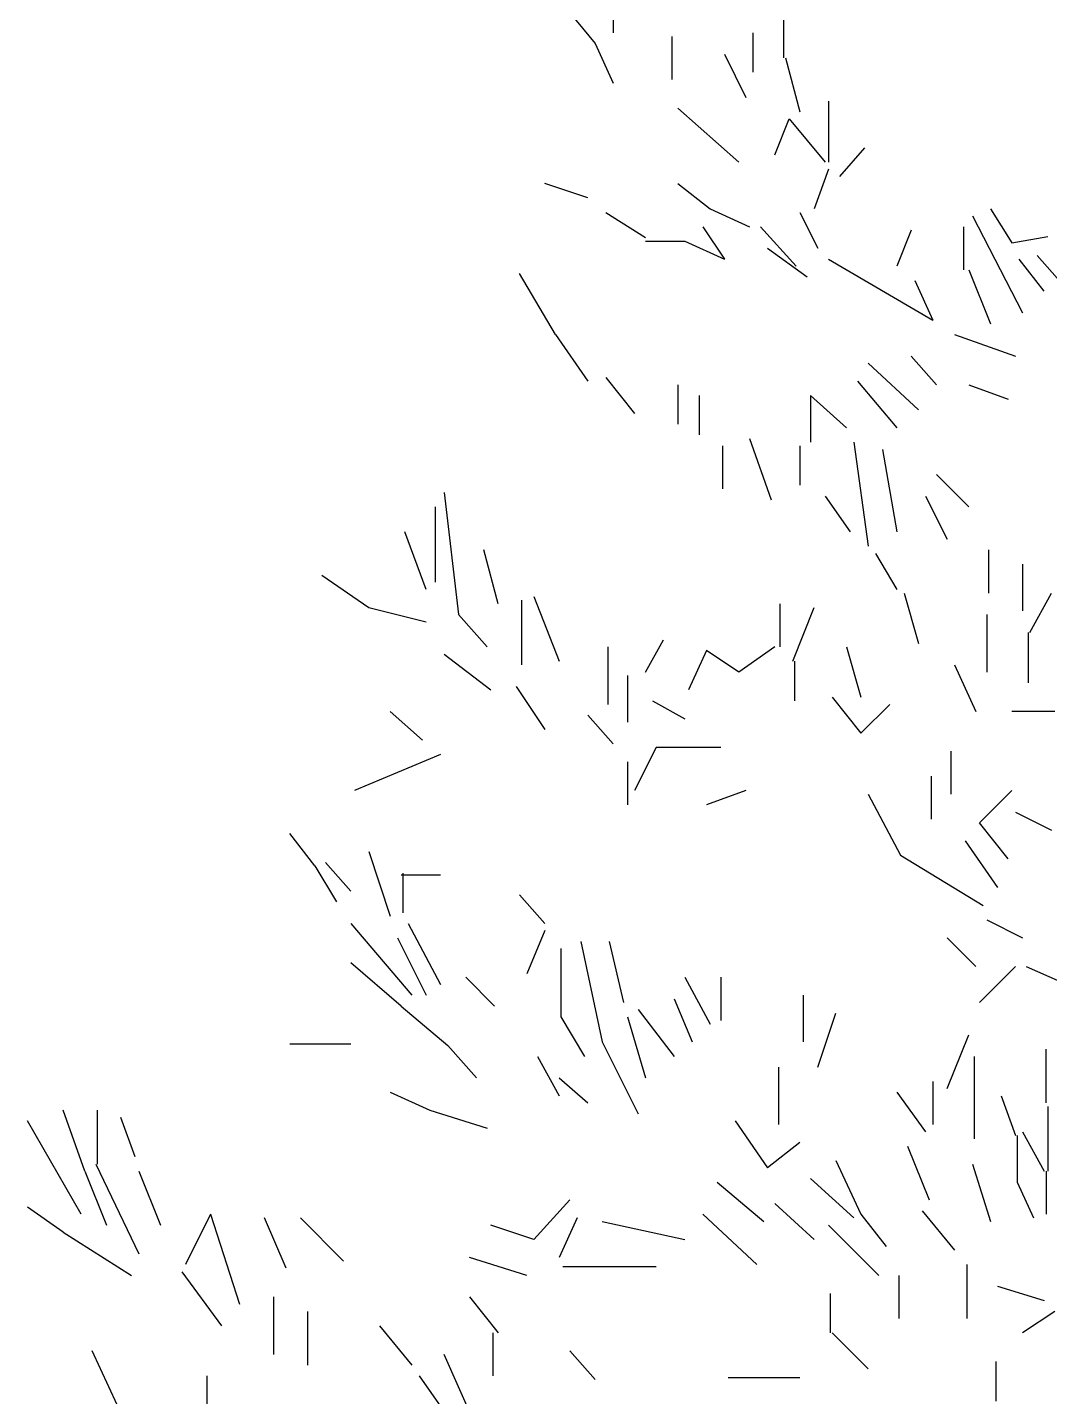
# Model space of a CAD drawing. Header units: metres. Extents: x -3.9 to 3.3, y 0 to 12.9.
# Drawn here: x -3.415 to -1.75, y 3.774 to 6.006 of the extents above; entities that cross this region are included whole.
import ezdxf

# ---------------------------------------------------------------- set-up
doc = ezdxf.new("R2010")
doc.units = ezdxf.units.M
doc.header["$LTSCALE"] = 0.2

msp = doc.modelspace()

# ---------------------------------------------------------------- linework, layer by layer
at = {"linetype": 'Continuous'}
for p, q in [((-2.5954, 6.108), (-2.4901, 5.9793)), ((-2.5954, 6.108), (-2.4901, 5.9793)), ((-2.5954, 6.108), (-2.4901, 5.9793)), ((-2.5954, 6.108), (-2.4901, 5.9793)), ((-2.4608, 6.0787), (-2.4608, 5.9968)), ((-2.1829, 5.9558), (-2.1829, 6.0261)), ((-2.3643, 5.9207), (-2.3643, 5.991)), ((-2.3643, 5.9207), (-2.3643, 5.991)), ((-2.2326, 5.9324), (-2.2326, 5.9968)), ((-2.2326, 5.9324), (-2.2326, 5.9968)), ((-2.2326, 5.9324), (-2.2326, 5.9968)), ((-2.4901, 5.9793), (-2.4608, 5.9149)), ((-2.4901, 5.9793), (-2.4608, 5.9149)), ((-2.4901, 5.9793), (-2.4608, 5.9149)), ((-2.4901, 5.9793), (-2.4608, 5.9149)), ((-2.2794, 5.9617), (-2.2443, 5.8915)), ((-2.2794, 5.9617), (-2.2443, 5.8915)), ((-2.2794, 5.9617), (-2.2443, 5.8915)), ((-2.2794, 5.9617), (-2.2443, 5.8915)), ((-2.2794, 5.9617), (-2.2443, 5.8915)), ((-2.1799, 5.9558), (-2.1565, 5.8681)), ((-2.1799, 5.9558), (-2.1565, 5.8681)), ((-2.3555, 5.8739), (-2.256, 5.7861)), ((-2.3555, 5.8739), (-2.256, 5.7861)), ((-2.1097, 5.8856), (-2.1097, 5.7861)), ((-2.1097, 5.8856), (-2.1097, 5.7861)), ((-2.1097, 5.8856), (-2.1097, 5.7861)), ((-2.1975, 5.7978), (-2.1741, 5.8564)), ((-2.1975, 5.7978), (-2.1741, 5.8564)), ((-2.1975, 5.7978), (-2.1741, 5.8564)), ((-2.1741, 5.8564), (-2.1156, 5.7861)), ((-2.1741, 5.8564), (-2.1156, 5.7861)), ((-2.1741, 5.8564), (-2.1156, 5.7861)), ((-2.0512, 5.8095), (-2.0921, 5.7627)), ((-2.0512, 5.8095), (-2.0921, 5.7627)), ((-2.0512, 5.8095), (-2.0921, 5.7627)), ((-2.0512, 5.8095), (-2.0921, 5.7627)), ((-2.0512, 5.8095), (-2.0921, 5.7627)), ((-2.0512, 5.8095), (-2.0921, 5.7627)), ((-2.0512, 5.8095), (-2.0921, 5.7627)), ((-2.1097, 5.7744), (-2.1331, 5.7101)), ((-2.5018, 5.7276), (-2.572, 5.751)), ((-2.5018, 5.7276), (-2.572, 5.751)), ((-2.3555, 5.751), (-2.3028, 5.7101)), ((-2.3555, 5.751), (-2.3028, 5.7101)), ((-2.3555, 5.751), (-2.3028, 5.7101)), ((-2.3555, 5.751), (-2.3028, 5.7101)), ((-2.3555, 5.751), (-2.3028, 5.7101)), ((-2.3555, 5.751), (-2.3028, 5.7101)), ((-2.3555, 5.751), (-2.3028, 5.7101)), ((-2.4725, 5.7042), (-2.4082, 5.6632)), ((-2.4725, 5.7042), (-2.4082, 5.6632)), ((-2.4725, 5.7042), (-2.4082, 5.6632)), ((-2.4725, 5.7042), (-2.4082, 5.6632)), ((-2.4725, 5.7042), (-2.4082, 5.6632)), ((-2.4725, 5.7042), (-2.4082, 5.6632)), ((-2.4725, 5.7042), (-2.4082, 5.6632)), ((-2.4725, 5.7042), (-2.4082, 5.6632)), ((-2.4725, 5.7042), (-2.4082, 5.6632)), ((-2.4725, 5.7042), (-2.4082, 5.6632)), ((-2.4725, 5.7042), (-2.4082, 5.6632)), ((-2.4725, 5.7042), (-2.4082, 5.6632)), ((-2.3028, 5.7101), (-2.2385, 5.6808)), ((-2.3028, 5.7101), (-2.2385, 5.6808)), ((-2.3028, 5.7101), (-2.2385, 5.6808)), ((-2.1565, 5.7042), (-2.1273, 5.6457)), ((-2.1565, 5.7042), (-2.1273, 5.6457)), ((-1.8756, 5.6984), (-1.7937, 5.5403)), ((-1.8756, 5.6984), (-1.7937, 5.5403)), ((-1.8756, 5.6984), (-1.7937, 5.5403)), ((-1.8756, 5.6984), (-1.7937, 5.5403)), ((-1.8756, 5.6984), (-1.7937, 5.5403)), ((-1.8756, 5.6984), (-1.7937, 5.5403)), ((-1.8756, 5.6984), (-1.7937, 5.5403)), ((-1.8756, 5.6984), (-1.7937, 5.5403)), ((-1.8756, 5.6984), (-1.7937, 5.5403)), ((-1.8756, 5.6984), (-1.7937, 5.5403)), ((-1.8756, 5.6984), (-1.7937, 5.5403)), ((-1.8756, 5.6984), (-1.7937, 5.5403)), ((-1.8756, 5.6984), (-1.7937, 5.5403)), ((-1.8463, 5.7101), (-1.8112, 5.6545)), ((-1.8463, 5.7101), (-1.8112, 5.6545)), ((-1.8463, 5.7101), (-1.8112, 5.6545)), ((-1.8463, 5.7101), (-1.8112, 5.6545)), ((-2.3145, 5.6808), (-2.2794, 5.6281)), ((-2.3145, 5.6808), (-2.2794, 5.6281)), ((-2.3145, 5.6808), (-2.2794, 5.6281)), ((-2.3145, 5.6808), (-2.2794, 5.6281)), ((-2.3145, 5.6808), (-2.2794, 5.6281)), ((-2.1624, 5.6164), (-2.2209, 5.6808)), ((-2.1624, 5.6164), (-2.2209, 5.6808)), ((-1.9751, 5.6749), (-1.9985, 5.6164)), ((-1.9751, 5.6749), (-1.9985, 5.6164)), ((-1.9751, 5.6749), (-1.9985, 5.6164)), ((-1.8902, 5.6808), (-1.8902, 5.6106)), ((-1.8902, 5.6808), (-1.8902, 5.6106)), ((-1.8902, 5.6808), (-1.8902, 5.6106)), ((-1.8902, 5.6808), (-1.8902, 5.6106)), ((-1.8902, 5.6808), (-1.8902, 5.6106)), ((-1.8902, 5.6808), (-1.8902, 5.6106)), ((-2.4082, 5.6574), (-2.3438, 5.6574)), ((-2.4082, 5.6574), (-2.3438, 5.6574)), ((-2.4082, 5.6574), (-2.3438, 5.6574)), ((-2.3438, 5.6574), (-2.2794, 5.6281)), ((-2.3438, 5.6574), (-2.2794, 5.6281)), ((-2.3438, 5.6574), (-2.2794, 5.6281)), ((-2.2092, 5.6457), (-2.1448, 5.5989)), ((-2.2092, 5.6457), (-2.1448, 5.5989)), ((-1.8112, 5.6545), (-1.7527, 5.6647)), ((-1.8112, 5.6545), (-1.7527, 5.6647)), ((-1.8112, 5.6545), (-1.7527, 5.6647)), ((-1.8112, 5.6545), (-1.7527, 5.6647)), ((-2.1097, 5.6281), (-1.94, 5.5286)), ((-2.1097, 5.6281), (-1.94, 5.5286)), ((-1.7586, 5.5755), (-1.7995, 5.6281)), ((-1.7586, 5.5755), (-1.7995, 5.6281)), ((-1.7703, 5.634), (-1.6825, 5.5345)), ((-1.7703, 5.634), (-1.6825, 5.5345)), ((-2.5545, 5.5052), (-2.613, 5.6047)), ((-2.5545, 5.5052), (-2.613, 5.6047)), ((-2.5545, 5.5052), (-2.613, 5.6047)), ((-1.8815, 5.6106), (-1.8463, 5.5228)), ((-1.9693, 5.593), (-1.94, 5.5286)), ((-1.9693, 5.593), (-1.94, 5.5286)), ((-1.9693, 5.593), (-1.94, 5.5286)), ((-2.5545, 5.5052), (-2.5018, 5.4292)), ((-2.5545, 5.5052), (-2.5018, 5.4292)), ((-2.5545, 5.5052), (-2.5018, 5.4292)), ((-2.5545, 5.5052), (-2.5018, 5.4292)), ((-2.5545, 5.5052), (-2.5018, 5.4292)), ((-2.5545, 5.5052), (-2.5018, 5.4292)), ((-2.5545, 5.5052), (-2.5018, 5.4292)), ((-2.5545, 5.5052), (-2.5018, 5.4292)), ((-1.9049, 5.5052), (-1.8054, 5.4701)), ((-1.9341, 5.4233), (-1.9751, 5.4701)), ((-2.0453, 5.4584), (-1.9634, 5.3823)), ((-2.0453, 5.4584), (-1.9634, 5.3823)), ((-2.0453, 5.4584), (-1.9634, 5.3823)), ((-2.0453, 5.4584), (-1.9634, 5.3823)), ((-2.4725, 5.435), (-2.4257, 5.3765)), ((-2.4725, 5.435), (-2.4257, 5.3765)), ((-2.4725, 5.435), (-2.4257, 5.3765)), ((-2.4725, 5.435), (-2.4257, 5.3765)), ((-2.4725, 5.435), (-2.4257, 5.3765)), ((-2.4725, 5.435), (-2.4257, 5.3765)), ((-2.4725, 5.435), (-2.4257, 5.3765)), ((-2.4725, 5.435), (-2.4257, 5.3765)), ((-2.3555, 5.4233), (-2.3555, 5.3589)), ((-2.3555, 5.4233), (-2.3555, 5.3589)), ((-2.0629, 5.4292), (-1.9985, 5.3531)), ((-1.8815, 5.4233), (-1.8171, 5.3999)), ((-2.3204, 5.4057), (-2.3204, 5.3414)), ((-2.3204, 5.4057), (-2.3204, 5.3414)), ((-2.3204, 5.4057), (-2.3204, 5.3414)), ((-2.139, 5.4057), (-2.0804, 5.3531)), ((-2.139, 5.4057), (-2.0804, 5.3531)), ((-2.139, 5.4057), (-2.139, 5.3297)), ((-2.139, 5.4057), (-2.139, 5.3297)), ((-2.2385, 5.3355), (-2.2033, 5.236)), ((-2.2823, 5.3238), (-2.2823, 5.2536)), ((-2.1565, 5.3238), (-2.1565, 5.2594)), ((-2.1565, 5.3238), (-2.1565, 5.2594)), ((-2.1565, 5.3238), (-2.1565, 5.2594)), ((-2.0687, 5.3297), (-2.0453, 5.16)), ((-2.0687, 5.3297), (-2.0453, 5.16)), ((-2.0219, 5.318), (-1.9985, 5.1834)), ((-1.9341, 5.277), (-1.8815, 5.2243)), ((-1.9341, 5.277), (-1.8815, 5.2243)), ((-1.9341, 5.277), (-1.8815, 5.2243)), ((-1.9341, 5.277), (-1.8815, 5.2243)), ((-1.9341, 5.277), (-1.8815, 5.2243)), ((-1.9341, 5.277), (-1.8815, 5.2243)), ((-1.9341, 5.277), (-1.8815, 5.2243)), ((-1.9341, 5.277), (-1.8815, 5.2243)), ((-1.9341, 5.277), (-1.8815, 5.2243)), ((-1.9341, 5.277), (-1.8815, 5.2243)), ((-1.9341, 5.277), (-1.8815, 5.2243)), ((-1.9341, 5.277), (-1.8815, 5.2243)), ((-2.7359, 5.2477), (-2.7125, 5.0488)), ((-2.7359, 5.2477), (-2.7125, 5.0488)), ((-2.7505, 5.2243), (-2.7505, 5.1014)), ((-2.1156, 5.2419), (-2.0746, 5.1834)), ((-2.1156, 5.2419), (-2.0746, 5.1834)), ((-2.1156, 5.2419), (-2.0746, 5.1834)), ((-1.9517, 5.2419), (-1.9166, 5.1717)), ((-1.9517, 5.2419), (-1.9166, 5.1717)), ((-1.9517, 5.2419), (-1.9166, 5.1717)), ((-1.9517, 5.2419), (-1.9166, 5.1717)), ((-1.9517, 5.2419), (-1.9166, 5.1717)), ((-1.9517, 5.2419), (-1.9166, 5.1717)), ((-1.9517, 5.2419), (-1.9166, 5.1717)), ((-1.9517, 5.2419), (-1.9166, 5.1717)), ((-2.7651, 5.0897), (-2.8002, 5.1834)), ((-2.6481, 5.0663), (-2.6715, 5.1541)), ((-2.6481, 5.0663), (-2.6715, 5.1541)), ((-2.6481, 5.0663), (-2.6715, 5.1541)), ((-2.6481, 5.0663), (-2.6715, 5.1541)), ((-1.8493, 5.1541), (-1.8493, 5.0839)), ((-1.8493, 5.1541), (-1.8493, 5.0839)), ((-2.0336, 5.1483), (-1.9985, 5.0897)), ((-2.9349, 5.1131), (-2.8588, 5.0605)), ((-2.9349, 5.1131), (-2.8588, 5.0605)), ((-2.9349, 5.1131), (-2.8588, 5.0605)), ((-1.7937, 5.1307), (-1.7937, 5.0546)), ((-1.7937, 5.1307), (-1.7937, 5.0546)), ((-1.7937, 5.1307), (-1.7937, 5.0546)), ((-1.7937, 5.1307), (-1.7937, 5.0546)), ((-1.7937, 5.1307), (-1.7937, 5.0546)), ((-2.6101, 5.0722), (-2.6101, 4.9668)), ((-2.6101, 5.0722), (-2.6101, 4.9668)), ((-2.6101, 5.0722), (-2.6101, 4.9668)), ((-2.6101, 5.0722), (-2.6101, 4.9668)), ((-2.5896, 5.078), (-2.5486, 4.9727)), ((-2.5896, 5.078), (-2.5486, 4.9727)), ((-2.5896, 5.078), (-2.5486, 4.9727)), ((-2.5896, 5.078), (-2.5486, 4.9727)), ((-2.1887, 4.9961), (-2.1887, 5.0663)), ((-2.1887, 4.9961), (-2.1887, 5.0663)), ((-1.9868, 5.0839), (-1.9634, 5.0019)), ((-1.9868, 5.0839), (-1.9634, 5.0019)), ((-1.9868, 5.0839), (-1.9634, 5.0019)), ((-1.9868, 5.0839), (-1.9634, 5.0019)), ((-1.9868, 5.0839), (-1.9634, 5.0019)), ((-1.9868, 5.0839), (-1.9634, 5.0019)), ((-1.9868, 5.0839), (-1.9634, 5.0019)), ((-1.9868, 5.0839), (-1.9634, 5.0019)), ((-1.9868, 5.0839), (-1.9634, 5.0019)), ((-1.782, 5.0195), (-1.7469, 5.0839)), ((-2.8588, 5.0605), (-2.7651, 5.0371)), ((-2.8588, 5.0605), (-2.7651, 5.0371)), ((-2.8588, 5.0605), (-2.7651, 5.0371)), ((-2.7125, 5.0488), (-2.6657, 4.9961)), ((-2.7125, 5.0488), (-2.6657, 4.9961)), ((-2.1682, 4.9727), (-2.1331, 5.0605)), ((-2.1682, 4.9727), (-2.1331, 5.0605)), ((-2.1682, 4.9727), (-2.1331, 5.0605)), ((-2.1682, 4.9727), (-2.1331, 5.0605)), ((-2.1682, 4.9727), (-2.1331, 5.0605)), ((-1.8522, 5.0488), (-1.8522, 4.9551)), ((-1.8522, 5.0488), (-1.8522, 4.9551)), ((-2.4082, 4.9551), (-2.3789, 5.0078)), ((-2.4082, 4.9551), (-2.3789, 5.0078)), ((-2.4082, 4.9551), (-2.3789, 5.0078)), ((-2.4082, 4.9551), (-2.3789, 5.0078)), ((-2.4082, 4.9551), (-2.3789, 5.0078)), ((-2.4082, 4.9551), (-2.3789, 5.0078)), ((-2.4082, 4.9551), (-2.3789, 5.0078)), ((-2.4082, 4.9551), (-2.3789, 5.0078)), ((-2.4082, 4.9551), (-2.3789, 5.0078)), ((-2.4082, 4.9551), (-2.3789, 5.0078)), ((-2.4082, 4.9551), (-2.3789, 5.0078)), ((-2.4082, 4.9551), (-2.3789, 5.0078)), ((-2.4082, 4.9551), (-2.3789, 5.0078)), ((-2.4082, 4.9551), (-2.3789, 5.0078)), ((-1.7849, 5.0195), (-1.7849, 4.9376)), ((-1.7849, 5.0195), (-1.7849, 4.9376)), ((-1.7849, 5.0195), (-1.7849, 4.9376)), ((-2.7359, 4.9844), (-2.6598, 4.9259)), ((-2.7359, 4.9844), (-2.6598, 4.9259)), ((-2.4696, 4.9961), (-2.4696, 4.9025)), ((-2.4696, 4.9961), (-2.4696, 4.9025)), ((-2.4696, 4.9961), (-2.4696, 4.9025)), ((-2.4696, 4.9961), (-2.4696, 4.9025)), ((-2.3087, 4.9902), (-2.3379, 4.9259)), ((-2.256, 4.9551), (-2.3087, 4.9902)), ((-2.1975, 4.9961), (-2.256, 4.9551)), ((-2.1975, 4.9961), (-2.256, 4.9551)), ((-2.1975, 4.9961), (-2.256, 4.9551)), ((-2.1975, 4.9961), (-2.256, 4.9551)), ((-2.0804, 4.9961), (-2.057, 4.9142)), ((-2.0804, 4.9961), (-2.057, 4.9142)), ((-2.0804, 4.9961), (-2.057, 4.9142)), ((-2.0804, 4.9961), (-2.057, 4.9142)), ((-2.0804, 4.9961), (-2.057, 4.9142)), ((-2.0804, 4.9961), (-2.057, 4.9142)), ((-2.0804, 4.9961), (-2.057, 4.9142)), ((-2.0804, 4.9961), (-2.057, 4.9142)), ((-2.0804, 4.9961), (-2.057, 4.9142)), ((-2.0804, 4.9961), (-2.057, 4.9142)), ((-2.1653, 4.9727), (-2.1653, 4.9083)), ((-2.1653, 4.9727), (-2.1653, 4.9083)), ((-2.1653, 4.9727), (-2.1653, 4.9083)), ((-1.9049, 4.9668), (-1.8698, 4.8908)), ((-1.9049, 4.9668), (-1.8698, 4.8908)), ((-1.9049, 4.9668), (-1.8698, 4.8908)), ((-2.6188, 4.9317), (-2.572, 4.8615)), ((-2.4374, 4.9493), (-2.4374, 4.8732)), ((-2.4374, 4.9493), (-2.4374, 4.8732)), ((-2.1038, 4.9142), (-2.057, 4.8556)), ((-2.8237, 4.8908), (-2.771, 4.8439)), ((-2.8237, 4.8908), (-2.771, 4.8439)), ((-2.8237, 4.8908), (-2.771, 4.8439)), ((-2.8237, 4.8908), (-2.771, 4.8439)), ((-2.8237, 4.8908), (-2.771, 4.8439)), ((-2.3965, 4.9083), (-2.3438, 4.879)), ((-2.3965, 4.9083), (-2.3438, 4.879)), ((-2.057, 4.8556), (-2.0102, 4.9025)), ((-1.741, 4.8908), (-1.8112, 4.8908)), ((-2.5018, 4.8849), (-2.4608, 4.8381)), ((-2.5018, 4.8849), (-2.4608, 4.8381)), ((-2.5018, 4.8849), (-2.4608, 4.8381)), ((-2.7417, 4.8205), (-2.8822, 4.762)), ((-2.7417, 4.8205), (-2.8822, 4.762)), ((-2.3906, 4.8322), (-2.4257, 4.762)), ((-2.3906, 4.8322), (-2.4257, 4.762)), ((-2.3906, 4.8322), (-2.4257, 4.762)), ((-2.3906, 4.8322), (-2.4257, 4.762)), ((-2.3906, 4.8322), (-2.4257, 4.762)), ((-2.2853, 4.8322), (-2.3906, 4.8322)), ((-2.2853, 4.8322), (-2.3906, 4.8322)), ((-2.2853, 4.8322), (-2.3906, 4.8322)), ((-2.2853, 4.8322), (-2.3906, 4.8322)), ((-2.2853, 4.8322), (-2.3906, 4.8322)), ((-1.9107, 4.8264), (-1.9107, 4.7562)), ((-1.9107, 4.8264), (-1.9107, 4.7562)), ((-1.9107, 4.8264), (-1.9107, 4.7562)), ((-1.9107, 4.8264), (-1.9107, 4.7562)), ((-1.9107, 4.8264), (-1.9107, 4.7562)), ((-1.9107, 4.8264), (-1.9107, 4.7562)), ((-2.4374, 4.8088), (-2.4374, 4.7386)), ((-2.4374, 4.8088), (-2.4374, 4.7386)), ((-2.4374, 4.8088), (-2.4374, 4.7386)), ((-2.4374, 4.8088), (-2.4374, 4.7386)), ((-2.4374, 4.8088), (-2.4374, 4.7386)), ((-1.9429, 4.7854), (-1.9429, 4.7152)), ((-1.9429, 4.7854), (-1.9429, 4.7152)), ((-1.9429, 4.7854), (-1.9429, 4.7152)), ((-1.9429, 4.7854), (-1.9429, 4.7152)), ((-2.2443, 4.762), (-2.3087, 4.7386)), ((-2.2443, 4.762), (-2.3087, 4.7386)), ((-2.0453, 4.7562), (-1.9927, 4.6567)), ((-2.0453, 4.7562), (-1.9927, 4.6567)), ((-2.0453, 4.7562), (-1.9927, 4.6567)), ((-1.8112, 4.762), (-1.8639, 4.7093)), ((-1.8171, 4.6508), (-1.8639, 4.7093)), ((-1.8171, 4.6508), (-1.8639, 4.7093)), ((-1.8171, 4.6508), (-1.8639, 4.7093)), ((-1.8171, 4.6508), (-1.8639, 4.7093)), ((-1.8171, 4.6508), (-1.8639, 4.7093)), ((-1.8171, 4.6508), (-1.8639, 4.7093)), ((-1.8171, 4.6508), (-1.8639, 4.7093)), ((-1.8171, 4.6508), (-1.8639, 4.7093)), ((-1.8171, 4.6508), (-1.8639, 4.7093)), ((-1.8171, 4.6508), (-1.8639, 4.7093)), ((-1.8054, 4.7269), (-1.7469, 4.6976)), ((-2.9466, 4.6391), (-2.9875, 4.6918)), ((-2.9466, 4.6391), (-2.9875, 4.6918)), ((-2.9466, 4.6391), (-2.9875, 4.6918)), ((-1.8873, 4.6801), (-1.8346, 4.604)), ((-1.8873, 4.6801), (-1.8346, 4.604)), ((-1.8873, 4.6801), (-1.8346, 4.604)), ((-1.8873, 4.6801), (-1.8346, 4.604)), ((-1.8873, 4.6801), (-1.8346, 4.604)), ((-1.8873, 4.6801), (-1.8346, 4.604)), ((-1.8873, 4.6801), (-1.8346, 4.604)), ((-1.8873, 4.6801), (-1.8346, 4.604)), ((-1.8873, 4.6801), (-1.8346, 4.604)), ((-1.8873, 4.6801), (-1.8346, 4.604)), ((-2.929, 4.645), (-2.888, 4.5981)), ((-2.8588, 4.6625), (-2.8237, 4.5572)), ((-1.9927, 4.6567), (-1.8581, 4.5747)), ((-1.9927, 4.6567), (-1.8581, 4.5747)), ((-1.9927, 4.6567), (-1.8581, 4.5747)), ((-2.9466, 4.6391), (-2.9115, 4.5806)), ((-2.8061, 4.6245), (-2.7417, 4.6245)), ((-2.8061, 4.6245), (-2.7417, 4.6245)), ((-2.8061, 4.6245), (-2.7417, 4.6245)), ((-2.8061, 4.6245), (-2.7417, 4.6245)), ((-2.8032, 4.6274), (-2.8032, 4.563)), ((-2.8032, 4.6274), (-2.8032, 4.563)), ((-2.8032, 4.6274), (-2.8032, 4.563)), ((-2.613, 4.5923), (-2.572, 4.5455)), ((-2.613, 4.5923), (-2.572, 4.5455)), ((-2.613, 4.5923), (-2.572, 4.5455)), ((-2.888, 4.5455), (-2.7885, 4.4284)), ((-2.888, 4.5455), (-2.7885, 4.4284)), ((-2.888, 4.5455), (-2.7885, 4.4284)), ((-2.7944, 4.5455), (-2.7417, 4.446)), ((-2.7944, 4.5455), (-2.7417, 4.446)), ((-2.572, 4.5338), (-2.6013, 4.4635)), ((-2.572, 4.5338), (-2.6013, 4.4635)), ((-2.572, 4.5338), (-2.6013, 4.4635)), ((-2.572, 4.5338), (-2.6013, 4.4635)), ((-2.572, 4.5338), (-2.6013, 4.4635)), ((-1.8522, 4.5513), (-1.7937, 4.5221)), ((-2.812, 4.5221), (-2.7651, 4.4284)), ((-2.812, 4.5221), (-2.7651, 4.4284)), ((-2.812, 4.5221), (-2.7651, 4.4284)), ((-2.5135, 4.5162), (-2.4784, 4.3524)), ((-2.5135, 4.5162), (-2.4784, 4.3524)), ((-2.5135, 4.5162), (-2.4784, 4.3524)), ((-2.5135, 4.5162), (-2.4784, 4.3524)), ((-2.4433, 4.4167), (-2.4667, 4.5162)), ((-1.9166, 4.5221), (-1.8698, 4.4753)), ((-1.9166, 4.5221), (-1.8698, 4.4753)), ((-1.9166, 4.5221), (-1.8698, 4.4753)), ((-1.9166, 4.5221), (-1.8698, 4.4753)), ((-1.9166, 4.5221), (-1.8698, 4.4753)), ((-1.9166, 4.5221), (-1.8698, 4.4753)), ((-2.5457, 4.5045), (-2.5457, 4.3933)), ((-2.5457, 4.5045), (-2.5457, 4.3933)), ((-2.8061, 4.4109), (-2.888, 4.4811)), ((-2.8061, 4.4109), (-2.888, 4.4811)), ((-1.8054, 4.4753), (-1.8639, 4.4167)), ((-1.8054, 4.4753), (-1.8639, 4.4167)), ((-1.8054, 4.4753), (-1.8639, 4.4167)), ((-1.8054, 4.4753), (-1.8639, 4.4167)), ((-1.8054, 4.4753), (-1.8639, 4.4167)), ((-1.8054, 4.4753), (-1.8639, 4.4167)), ((-1.8054, 4.4753), (-1.8639, 4.4167)), ((-1.8054, 4.4753), (-1.8639, 4.4167)), ((-1.7878, 4.4753), (-1.6825, 4.4284)), ((-1.7878, 4.4753), (-1.6825, 4.4284)), ((-1.7878, 4.4753), (-1.6825, 4.4284)), ((-2.7008, 4.4577), (-2.654, 4.4109)), ((-2.7008, 4.4577), (-2.654, 4.4109)), ((-2.7008, 4.4577), (-2.654, 4.4109)), ((-2.7008, 4.4577), (-2.654, 4.4109)), ((-2.7008, 4.4577), (-2.654, 4.4109)), ((-2.7008, 4.4577), (-2.654, 4.4109)), ((-2.3438, 4.4577), (-2.3028, 4.3816)), ((-2.3438, 4.4577), (-2.3028, 4.3816)), ((-2.2853, 4.4577), (-2.2853, 4.3875)), ((-2.2853, 4.4577), (-2.2853, 4.3875)), ((-2.3613, 4.4226), (-2.3321, 4.3524)), ((-2.3613, 4.4226), (-2.3321, 4.3524)), ((-2.3613, 4.4226), (-2.3321, 4.3524)), ((-2.3613, 4.4226), (-2.3321, 4.3524)), ((-2.1507, 4.3524), (-2.1507, 4.4284)), ((-2.8061, 4.4109), (-2.73, 4.3465)), ((-2.8061, 4.4109), (-2.73, 4.3465)), ((-2.8061, 4.4109), (-2.73, 4.3465)), ((-2.8061, 4.4109), (-2.73, 4.3465)), ((-2.8061, 4.4109), (-2.73, 4.3465)), ((-2.8061, 4.4109), (-2.73, 4.3465)), ((-2.8061, 4.4109), (-2.73, 4.3465)), ((-2.4199, 4.405), (-2.3613, 4.3289)), ((-2.4199, 4.405), (-2.3613, 4.3289)), ((-2.4199, 4.405), (-2.3613, 4.3289)), ((-2.4199, 4.405), (-2.3613, 4.3289)), ((-2.4199, 4.405), (-2.3613, 4.3289)), ((-2.1273, 4.3114), (-2.098, 4.3992)), ((-2.1273, 4.3114), (-2.098, 4.3992)), ((-2.5457, 4.3933), (-2.5076, 4.3289)), ((-2.5457, 4.3933), (-2.5076, 4.3289)), ((-2.4374, 4.3933), (-2.4082, 4.2938)), ((-2.4374, 4.3933), (-2.4082, 4.2938)), ((-2.4784, 4.3524), (-2.4199, 4.2353)), ((-1.9166, 4.2763), (-1.8815, 4.3641)), ((-2.9875, 4.3494), (-2.888, 4.3494)), ((-2.9875, 4.3494), (-2.888, 4.3494)), ((-2.9875, 4.3494), (-2.888, 4.3494)), ((-2.9875, 4.3494), (-2.888, 4.3494)), ((-2.73, 4.3465), (-2.6832, 4.2938)), ((-2.73, 4.3465), (-2.6832, 4.2938)), ((-2.73, 4.3465), (-2.6832, 4.2938)), ((-2.73, 4.3465), (-2.6832, 4.2938)), ((-2.73, 4.3465), (-2.6832, 4.2938)), ((-2.73, 4.3465), (-2.6832, 4.2938)), ((-2.73, 4.3465), (-2.6832, 4.2938)), ((-2.73, 4.3465), (-2.6832, 4.2938)), ((-2.5837, 4.3289), (-2.5486, 4.2646)), ((-2.5837, 4.3289), (-2.5486, 4.2646)), ((-2.5837, 4.3289), (-2.5486, 4.2646)), ((-1.8727, 4.3289), (-1.8727, 4.1943)), ((-1.7556, 4.2529), (-1.7556, 4.3407)), ((-1.7556, 4.2529), (-1.7556, 4.3407)), ((-2.1916, 4.3114), (-2.1916, 4.2178)), ((-2.5486, 4.2938), (-2.5018, 4.2529)), ((-1.94, 4.288), (-1.94, 4.2178)), ((-1.94, 4.288), (-1.94, 4.2178)), ((-1.94, 4.288), (-1.94, 4.2178)), ((-2.8237, 4.2704), (-2.7593, 4.2412)), ((-2.8237, 4.2704), (-2.7593, 4.2412)), ((-2.8237, 4.2704), (-2.7593, 4.2412)), ((-2.8237, 4.2704), (-2.7593, 4.2412)), ((-2.8237, 4.2704), (-2.7593, 4.2412)), ((-2.8237, 4.2704), (-2.7593, 4.2412)), ((-1.9985, 4.2704), (-1.9517, 4.2061)), ((-1.8288, 4.2646), (-1.8054, 4.2002)), ((-3.3211, 4.1417), (-3.3562, 4.2412)), ((-3.3211, 4.1417), (-3.3562, 4.2412)), ((-3.3211, 4.1417), (-3.3562, 4.2412)), ((-3.3211, 4.1417), (-3.3562, 4.2412)), ((-3.3211, 4.1417), (-3.3562, 4.2412)), ((-3.3006, 4.1534), (-3.3006, 4.2412)), ((-3.3006, 4.1534), (-3.3006, 4.2412)), ((-2.7593, 4.2412), (-2.6657, 4.2119)), ((-2.7593, 4.2412), (-2.6657, 4.2119)), ((-2.7593, 4.2412), (-2.6657, 4.2119)), ((-2.7593, 4.2412), (-2.6657, 4.2119)), ((-2.7593, 4.2412), (-2.6657, 4.2119)), ((-2.7593, 4.2412), (-2.6657, 4.2119)), ((-2.7593, 4.2412), (-2.6657, 4.2119)), ((-2.7593, 4.2412), (-2.6657, 4.2119)), ((-2.7593, 4.2412), (-2.6657, 4.2119)), ((-1.7527, 4.247), (-1.7527, 4.1417)), ((-1.7527, 4.247), (-1.7527, 4.1417)), ((-3.3269, 4.0715), (-3.4147, 4.2236)), ((-3.3269, 4.0715), (-3.4147, 4.2236)), ((-3.3269, 4.0715), (-3.4147, 4.2236)), ((-3.3269, 4.0715), (-3.4147, 4.2236)), ((-3.3269, 4.0715), (-3.4147, 4.2236)), ((-3.2392, 4.1651), (-3.2626, 4.2295)), ((-3.2392, 4.1651), (-3.2626, 4.2295)), ((-3.2392, 4.1651), (-3.2626, 4.2295)), ((-3.2392, 4.1651), (-3.2626, 4.2295)), ((-3.2392, 4.1651), (-3.2626, 4.2295)), ((-2.2619, 4.2236), (-2.2092, 4.1475)), ((-2.2619, 4.2236), (-2.2092, 4.1475)), ((-2.2619, 4.2236), (-2.2092, 4.1475)), ((-2.2619, 4.2236), (-2.2092, 4.1475)), ((-1.8025, 4.2002), (-1.8025, 4.1241)), ((-1.8025, 4.2002), (-1.8025, 4.1241)), ((-1.8025, 4.2002), (-1.8025, 4.1241)), ((-1.7937, 4.2061), (-1.7586, 4.1417)), ((-1.7937, 4.2061), (-1.7586, 4.1417)), ((-1.7937, 4.2061), (-1.7586, 4.1417)), ((-1.7937, 4.2061), (-1.7586, 4.1417)), ((-2.1565, 4.1885), (-2.2092, 4.1475)), ((-2.1565, 4.1885), (-2.2092, 4.1475)), ((-1.981, 4.1826), (-1.9459, 4.0949)), ((-1.981, 4.1826), (-1.9459, 4.0949)), ((-1.981, 4.1826), (-1.9459, 4.0949)), ((-3.3035, 4.1534), (-3.2333, 4.0071)), ((-3.3035, 4.1534), (-3.2333, 4.0071)), ((-3.3035, 4.1534), (-3.2333, 4.0071)), ((-3.3035, 4.1534), (-3.2333, 4.0071)), ((-3.3035, 4.1534), (-3.2333, 4.0071)), ((-2.098, 4.1592), (-2.057, 4.0715)), ((-2.098, 4.1592), (-2.057, 4.0715)), ((-1.8756, 4.1534), (-1.8463, 4.0597)), ((-3.3211, 4.1417), (-3.286, 4.0539)), ((-3.3211, 4.1417), (-3.286, 4.0539)), ((-3.2333, 4.1417), (-3.1982, 4.0539)), ((-3.2333, 4.1417), (-3.1982, 4.0539)), ((-3.2333, 4.1417), (-3.1982, 4.0539)), ((-3.2333, 4.1417), (-3.1982, 4.0539)), ((-3.2333, 4.1417), (-3.1982, 4.0539)), ((-3.2333, 4.1417), (-3.1982, 4.0539)), ((-2.139, 4.13), (-2.0687, 4.0656)), ((-2.139, 4.13), (-2.0687, 4.0656)), ((-2.139, 4.13), (-2.0687, 4.0656)), ((-2.139, 4.13), (-2.0687, 4.0656)), ((-2.139, 4.13), (-2.0687, 4.0656)), ((-2.139, 4.13), (-2.0687, 4.0656)), ((-2.139, 4.13), (-2.0687, 4.0656)), ((-2.139, 4.13), (-2.0687, 4.0656)), ((-1.7556, 4.1417), (-1.7556, 4.0715)), ((-2.2911, 4.1241), (-2.215, 4.0597)), ((-2.2911, 4.1241), (-2.215, 4.0597)), ((-2.2911, 4.1241), (-2.215, 4.0597)), ((-2.2911, 4.1241), (-2.215, 4.0597)), ((-2.2911, 4.1241), (-2.215, 4.0597)), ((-2.2911, 4.1241), (-2.215, 4.0597)), ((-2.2911, 4.1241), (-2.215, 4.0597)), ((-2.2911, 4.1241), (-2.215, 4.0597)), ((-1.8025, 4.1241), (-1.7761, 4.0656)), ((-1.8025, 4.1241), (-1.7761, 4.0656)), ((-1.8025, 4.1241), (-1.7761, 4.0656)), ((-3.3562, 4.0422), (-3.4147, 4.0832)), ((-3.3562, 4.0422), (-3.4147, 4.0832)), ((-3.3562, 4.0422), (-3.4147, 4.0832)), ((-3.3562, 4.0422), (-3.4147, 4.0832)), ((-2.5311, 4.0949), (-2.5896, 4.0305)), ((-2.1975, 4.089), (-2.1331, 4.0305)), ((-3.1163, 4.0715), (-3.1572, 3.9895)), ((-3.1163, 4.0715), (-3.0694, 3.9251)), ((-3.1163, 4.0715), (-3.0694, 3.9251)), ((-3.1163, 4.0715), (-3.0694, 3.9251)), ((-3.1163, 4.0715), (-3.0694, 3.9251)), ((-3.1163, 4.0715), (-3.0694, 3.9251)), ((-3.1163, 4.0715), (-3.0694, 3.9251)), ((-3.1163, 4.0715), (-3.0694, 3.9251)), ((-2.9934, 3.9837), (-3.0285, 4.0656)), ((-2.9934, 3.9837), (-3.0285, 4.0656)), ((-2.9934, 3.9837), (-3.0285, 4.0656)), ((-2.9934, 3.9837), (-3.0285, 4.0656)), ((-2.9934, 3.9837), (-3.0285, 4.0656)), ((-2.9934, 3.9837), (-3.0285, 4.0656)), ((-2.8997, 3.9954), (-2.97, 4.0656)), ((-2.8997, 3.9954), (-2.97, 4.0656)), ((-2.8997, 3.9954), (-2.97, 4.0656)), ((-2.8997, 3.9954), (-2.97, 4.0656)), ((-2.8997, 3.9954), (-2.97, 4.0656)), ((-2.8997, 3.9954), (-2.97, 4.0656)), ((-2.8997, 3.9954), (-2.97, 4.0656)), ((-2.5194, 4.0656), (-2.5486, 4.0012)), ((-2.3145, 4.0715), (-2.2267, 3.9895)), ((-2.3145, 4.0715), (-2.2267, 3.9895)), ((-2.3145, 4.0715), (-2.2267, 3.9895)), ((-2.3145, 4.0715), (-2.2267, 3.9895)), ((-2.3145, 4.0715), (-2.2267, 3.9895)), ((-2.3145, 4.0715), (-2.2267, 3.9895)), ((-2.3145, 4.0715), (-2.2267, 3.9895)), ((-2.057, 4.0715), (-2.0161, 4.0188)), ((-2.057, 4.0715), (-2.0161, 4.0188)), ((-1.9576, 4.0773), (-1.9049, 4.0129)), ((-3.3562, 4.0422), (-3.245, 3.972)), ((-2.5896, 4.0305), (-2.6598, 4.0539)), ((-2.4784, 4.0597), (-2.3438, 4.0305)), ((-2.4784, 4.0597), (-2.3438, 4.0305)), ((-2.1097, 4.0539), (-2.0278, 3.972)), ((-2.6013, 3.972), (-2.6949, 4.0012)), ((-3.1631, 3.9778), (-3.0987, 3.89)), ((-3.1631, 3.9778), (-3.0987, 3.89)), ((-3.1631, 3.9778), (-3.0987, 3.89)), ((-2.5428, 3.9866), (-2.3906, 3.9866)), ((-2.5428, 3.9866), (-2.3906, 3.9866)), ((-2.5428, 3.9866), (-2.3906, 3.9866)), ((-1.9956, 3.972), (-1.9956, 3.9017)), ((-1.8844, 3.9895), (-1.8844, 3.9017)), ((-1.8346, 3.9544), (-1.7586, 3.931)), ((-1.8346, 3.9544), (-1.7586, 3.931)), ((-1.8346, 3.9544), (-1.7586, 3.931)), ((-1.8346, 3.9544), (-1.7586, 3.931)), ((-1.8346, 3.9544), (-1.7586, 3.931)), ((-1.8346, 3.9544), (-1.7586, 3.931)), ((-3.0139, 3.9369), (-3.0139, 3.8432)), ((-2.6949, 3.9369), (-2.6481, 3.8783)), ((-2.6949, 3.9369), (-2.6481, 3.8783)), ((-2.6949, 3.9369), (-2.6481, 3.8783)), ((-2.6949, 3.9369), (-2.6481, 3.8783)), ((-2.6949, 3.9369), (-2.6481, 3.8783)), ((-2.1068, 3.8783), (-2.1068, 3.9427)), ((-2.9583, 3.9134), (-2.9583, 3.8257)), ((-2.9583, 3.9134), (-2.9583, 3.8257)), ((-1.741, 3.9134), (-1.7937, 3.8783)), ((-2.8412, 3.89), (-2.7885, 3.8257)), ((-2.6569, 3.8783), (-2.6569, 3.8081)), ((-2.6569, 3.8783), (-2.6569, 3.8081)), ((-2.6569, 3.8783), (-2.6569, 3.8081)), ((-2.6569, 3.8783), (-2.6569, 3.8081)), ((-2.1038, 3.8783), (-2.0453, 3.8198)), ((-3.2684, 3.7613), (-3.3094, 3.8491)), ((-3.2684, 3.7613), (-3.3094, 3.8491)), ((-3.2684, 3.7613), (-3.3094, 3.8491)), ((-3.2684, 3.7613), (-3.3094, 3.8491)), ((-3.2684, 3.7613), (-3.3094, 3.8491)), ((-3.2684, 3.7613), (-3.3094, 3.8491)), ((-3.2684, 3.7613), (-3.3094, 3.8491)), ((-3.2684, 3.7613), (-3.3094, 3.8491)), ((-3.2684, 3.7613), (-3.3094, 3.8491)), ((-3.2684, 3.7613), (-3.3094, 3.8491)), ((-2.6891, 3.7379), (-2.7359, 3.8432)), ((-2.5311, 3.8491), (-2.4901, 3.8023)), ((-1.8376, 3.8315), (-1.8376, 3.7671)), ((-1.8376, 3.8315), (-1.8376, 3.7671)), ((-1.8376, 3.8315), (-1.8376, 3.7671)), ((-1.8376, 3.8315), (-1.8376, 3.7671)), ((-3.1221, 3.732), (-3.1221, 3.8081)), ((-2.7768, 3.8081), (-2.7066, 3.7086)), ((-2.7768, 3.8081), (-2.7066, 3.7086)), ((-2.7768, 3.8081), (-2.7066, 3.7086)), ((-2.7768, 3.8081), (-2.7066, 3.7086)), ((-2.7768, 3.8081), (-2.7066, 3.7086)), ((-2.7768, 3.8081), (-2.7066, 3.7086)), ((-2.1565, 3.8052), (-2.2736, 3.8052))]:
    msp.add_line(p, q, dxfattribs=at)

doc.saveas('drawing.dxf')
